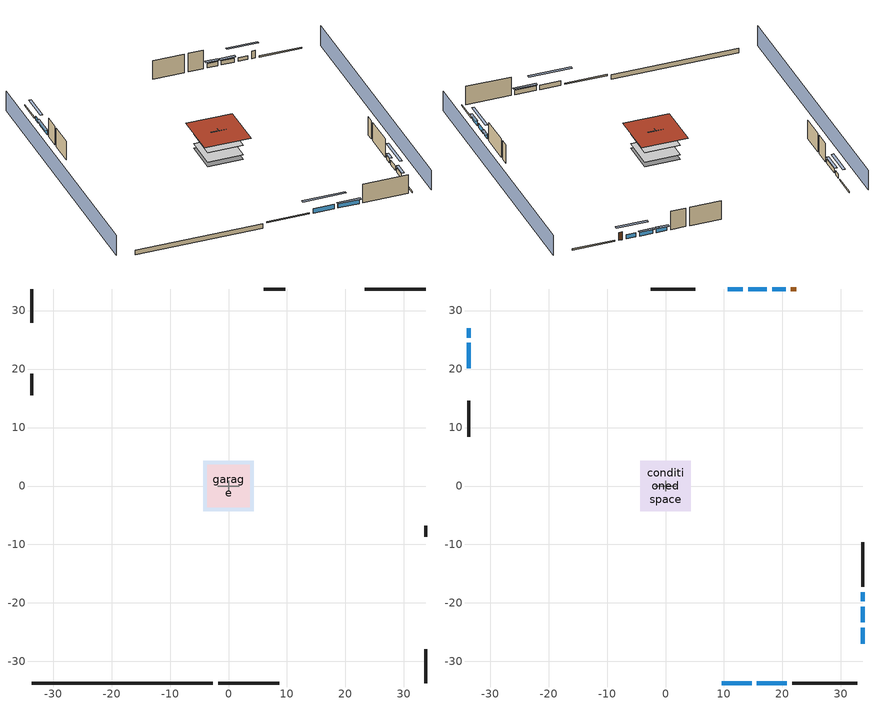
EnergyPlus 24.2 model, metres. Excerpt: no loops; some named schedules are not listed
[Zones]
crawlspace - unvented
 floor foundation (Slab2 construction): -4.31,-4.31 -4.31,4.31 4.31,4.31 4.31,-4.31 z-0.91
 wall outside (RimJoist1 construction): -1.73,-33.68 8.67,-33.68 z0.3:0.61
 wall outside (RimJoist2 construction): -33.68,33.68 -33.68,27.89 z0.3:0.61
 wall outside (RimJoist3 construction): 33.68,33.68 23.29,33.68 z0.3:0.61
 wall outside (RimJoist4 construction): 33.68,-33.68 33.68,-27.89 z0.3:0.61
 wall foundation (FoundationWall1 construction): -33.68,-33.68 -2.66,-33.68 z-0.91:0.3
garage
 floor foundation (Slab1 construction): -3.66,-3.66 -3.66,3.66 3.66,3.66 3.66,-3.66 z0
 wall outside (Wall1 construction): -33.68,19.19 -33.68,15.53 z0.3:5.18
 wall outside (Wall2 construction): 9.71,33.68 6.05,33.68 z0.3:5.18
 wall outside (Wall9 construction): 33.68,-8.65 33.68,-6.82 z0.3:5.18
 wall to conditioned space (Wall5 construction Reversed): -1.83,0 1.83,0 z0.3:5.18
 wall to conditioned space (Wall6 construction Reversed): 0,-0.91 0,0.91 z0.3:5.18
conditioned space
 floor to crawlspace - unvented (Floor1 construction): -4.31,-4.31 -4.31,4.31 4.31,4.31 4.31,-4.31 z0.3
 floor to garage (Floor2 construction): -3.66,-3.66 -3.66,3.66 3.66,3.66 3.66,-3.66 z0.3
 floor adiabatic (AdiabaticFloorConstruction): -4.31,-4.31 -4.31,4.31 4.31,4.31 4.31,-4.31 z2.74
 wall outside (AdiabaticWallConstruction 1): 22.36,33.68 21.45,33.68 z0.3:2.34
 wall outside (AdiabaticWallConstruction): 9.6,-33.68 14.71,-33.68 / 15.64,-33.68 20.76,-33.68 z0.3:1.46; 33.68,-26.96 33.68,-24.27 / 33.68,-23.34 33.68,-20.64 z0.3:1.52; -33.68,26.96 -33.68,25.39 / 17.3,33.68 14.12,33.68 z0.3:1.37; -33.68,24.46 -33.68,20.12 / 13.19,33.68 10.64,33.68 z0.3:1.43; 20.52,33.68 18.22,33.68 / 33.68,-19.71 33.68,-18.16 z0.3:1.34
 wall outside (Wall3 construction): 21.69,-33.68 32.76,-33.68 z0.3:5.18
 wall outside (Wall4 construction): -33.68,14.6 -33.68,8.45 z0.3:5.18
 wall outside (Wall7 construction): 5.13,33.68 -2.56,33.68 z0.3:5.18
 wall outside (Wall8 construction): 33.68,-17.23 33.68,-9.58 z0.3:5.18
 window (WindowConstruction): 9.6,-33.68 14.71,-33.68 z0.3:1.46
 window (WindowConstruction 9): 33.68,-26.96 33.68,-24.27 z0.3:1.52
 window (WindowConstruction 1): 15.64,-33.68 20.76,-33.68 z0.3:1.46
 window (WindowConstruction 2): -33.68,26.96 -33.68,25.39 z0.3:1.37
 window (WindowConstruction 3): -33.68,24.46 -33.68,20.12 z0.3:1.43
 window (WindowConstruction 4): 20.52,33.68 18.22,33.68 z0.3:1.34
 window (WindowConstruction 5): 17.29,33.68 14.12,33.68 z0.3:1.37
 window (WindowConstruction 6): 13.19,33.68 10.64,33.68 z0.3:1.43
 window (WindowConstruction 7): 33.68,-23.34 33.68,-20.64 z0.3:1.52
 window (WindowConstruction 8): 33.68,-19.71 33.68,-18.16 z0.3:1.34
 door (Door): 22.36,33.68 21.45,33.68 z0.3:2.34
 ceiling adiabatic (AdiabaticFloorConstruction): 4.31,-4.31 4.31,4.31 -4.31,4.31 -4.31,-4.31 z2.74
 roof outside (Roof1 construction): -5.66,5.66 -5.66,-5.66 5.66,-5.66 5.66,5.66 z5.18
shading: -38.26,33.68 -38.26,-33.68 / 38.26,-33.68 38.26,33.68 z0:5.18; 17.46,-33.68 6.85,-33.68 6.85,-34.29 17.46,-34.29 z4.21; 33.68,-23.96 33.68,-27.27 34.29,-27.27 34.29,-23.96 z1.83; 21.06,-33.68 15.34,-33.68 15.34,-34.29 21.06,-34.29 z1.77; -33.68,22.64 -33.68,29.71 -34.29,29.71 -34.29,22.64 z4.11; -33.68,19.81 -33.68,24.76 -34.29,24.76 -34.29,19.81 z1.74; 15.48,33.68 23.26,33.68 23.26,34.29 15.48,34.29 z4.08; 13.81,33.68 17.6,33.68 17.6,34.29 13.81,34.29 z1.68; 10.34,33.68 13.49,33.68 13.49,34.29 10.34,34.29 z1.74; 33.68,-17.9 33.68,-26.08 34.29,-26.08 34.29,-17.9 z4.27; 33.68,-17.86 33.68,-20.02 34.29,-20.02 34.29,-17.86 z1.65
[Building]
Building 1: Terrain=Suburbs
[Site:Location]
Portland Intl Arpt_OR: Latitude {deg}=45.59; Longitude {deg}=-122.6; Time Zone {hr}=-8; Elevation {m}=33; Keep Site Location Information=Yes
[Site:GroundTemperature:Shallow]
10.2558, 8.96328, 8.85977, 9.47314, 11.9355, 14.3863, 16.5111, 17.8571, 17.9714, 16.8767, 14.8061, 12.4304
[Site:WaterMainsTemperature]
Calculation Method=Schedule; Temperature Schedule=mains temperature schedule
[Material] Roughness=Rough; Thermal Absorptance=0.9
Name | Thickness {m} | Conductivity {W/m-K} | Density {kg/m3} | Specific Heat {J/kg-K} | Solar Absorptance | Visible Absorptance
concrete 4.0 in. | 0.1016 | 1.803125 | 2242.8 | 837.4 | 0.7 | 0.7
concrete 8.0 in. | 0.2032 | 1.803125 | 2242.8 | 837.4 | 0.7 | 0.7
door material | 0.04445 | 0.0612267 | 512.64 | 1214.23 | 0.7 | 0.7
floor covering | 0.0127 | 0.0433444 | 54.468 | 1339.84 | 0.6 | 0.6
floor rigid ins; wall rigid ins 3 | 0.512978 | 0.029427 | 32.04 | 1214.23 | 0.7 | 0.7
floor stud and cavity | 0.1397 | 0.923637 | 92.3553 | 1139.71 | 0.7 | 0.7
floor stud and cavity 1 | 0.1397 | 1.75129 | 37.0049 | 1207.88 | 0.7 | 0.7
furniture material conditioned space 1; furniture material garage 1 | 0.1524 | 0.115458 | 640.8 | 1214.23 | 0.6 | 0.6
gypsum board | 0.0127 | 0.160291 | 801 | 837.4 | 0.6 | 0.6
osb sheathing 0.5 in. | 0.0127 | 0.115458 | 512.64 | 1214.23 | 0.7 | 0.7
osb sheathing 0.75 in. | 0.01905 | 0.115458 | 512.64 | 1214.23 | 0.7 | 0.7
rim joist stud and cavity | 0.0508 | 0.178289 | 50.32683 | 1063.81 | 0.6 | 0.6
roof rigid ins; wall rigid ins; wall rigid ins 1; wall rigid ins 2 | 0.051816 | 0.029427 | 32.04 | 1214.23 | 0.7 | 0.7
roof stud and cavity | 0.2032 | 0.633245 | 78.34581 | 1123.46 | 0.7 | 0.7
slate or tile shingles | 0.01905 | 0.840978 | 1899.972 | 799.717 | 0.75 | 0.75
soil 0.5 in. | 0.0127 | 1.9041 | 1842.3 | 418.7 | 0.7 | 0.7
vinyl siding | 0.009525 | 0.089435 | 177.822 | 1046.75 | 0.5 | 0.5
wall stud and cavity | 0.1397 | 0.419005 | 139.0536 | 1170.24 | 0.6 | 0.6
wall stud and cavity 1 | 0.1397 | 0.230397 | 139.0536 | 1170.24 | 0.7 | 0.7
wall stud and cavity 2 | 0.1397 | 0.222524 | 139.0536 | 1170.24 | 0.7 | 0.7
wall stud and cavity 3 | 0.0889 | 0.380278 | 52.3479 | 1209.89 | 0.7 | 0.7
wall stud and cavity 4 | 0.0889 | 0.391764 | 83.0341 | 1211.67 | 0.7 | 0.7
wood siding; wood siding 1 | 0.0254 | 0.102417 | 544.68 | 1172.36 | 0.7 | 0.7
[WindowMaterial:SimpleGlazingSystem]
WindowMaterial: U-Factor {W/m2-K}=2.15764; Solar Heat Gain Coefficient=0.44
[Construction]
AdiabaticFloorConstruction: floor stud and cavity 1, floor rigid ins, osb sheathing 0.75 in., floor covering
AdiabaticWallConstruction: wood siding, wall rigid ins 3, wall stud and cavity 3, gypsum board
AdiabaticWallConstruction 1: wood siding 1, wall rigid ins 3, wall stud and cavity 3, gypsum board
Door: door material
Floor1 construction; Floor2 construction: floor stud and cavity, osb sheathing 0.75 in., floor covering
FoundationWall1 construction: concrete 8.0 in.
furniture construction conditioned space 1: furniture material conditioned space 1
furniture construction garage 1: furniture material garage 1
PartitionWallConstruction: gypsum board, wall stud and cavity 4, gypsum board
RimJoist1 construction; RimJoist2 construction; RimJoist3 construction; RimJoist4 construction: vinyl siding, rim joist stud and cavity
Roof1 construction: slate or tile shingles, roof rigid ins, osb sheathing 0.75 in., roof stud and cavity, gypsum board
Slab1 construction: concrete 4.0 in.
Slab2 construction: soil 0.5 in.
Wall1 construction; Wall2 construction; Wall9 construction: vinyl siding, osb sheathing 0.5 in., wall stud and cavity
Wall3 construction; Wall4 construction: vinyl siding, wall rigid ins, osb sheathing 0.5 in., wall stud and cavity 1, gypsum board
Wall5 construction Reversed: gypsum board, wall stud and cavity 2, osb sheathing 0.5 in., wall rigid ins 1
Wall6 construction Reversed: gypsum board, wall stud and cavity 2, osb sheathing 0.5 in., wall rigid ins 2
Wall7 construction; Wall8 construction: vinyl siding, wall rigid ins 2, osb sheathing 0.5 in., wall stud and cavity 1, gypsum board
WindowConstruction; WindowConstruction 1; WindowConstruction 2; WindowConstruction 3; WindowConstruction 4; WindowConstruction 5; WindowConstruction 6; WindowConstruction 7; WindowConstruction 8; WindowConstruction 9: WindowMaterial
[Zone] Multiplier=1; Part of Total Floor Area=Yes
Name | Volume {m3}
conditioned space | 493.619
crawlspace - unvented | 90.7838
garage | 130.484
[Space]
Name | Zone | Volume {m3}
conditioned space 1 | conditioned space | 493.619
crawlspace - unvented 1 | crawlspace - unvented | 90.7838
garage 1 | garage | 130.484
[SurfaceProperty:IncidentSolarMultiplier] Incident Solar Multiplier=1; Incident Solar Multiplier Schedule=trans schedule winter=0.85 summer=0.7
Window1; Window10; Window2; Window3; Window4; Window5; Window6; Window7; Window8; Window9
[InternalMass]
Name | Construction | Zone or ZoneList | Space or SpaceList | Surface Area {m2}
furniture mass conditioned space 1 | furniture construction conditioned space 1 | conditioned space | conditioned space 1 | 80.97429
partition wall mass | PartitionWallConstruction | conditioned space | conditioned space 1 | 202.436
furniture mass garage 1 | furniture construction garage 1 | garage | garage 1 | 5.35122
[Lights] Design Level Calculation Method=LightingLevel; Return Air Fraction=0; Fraction Radiant=0.6; Fraction Visible=0.2; Fraction Replaceable=1
Name | Zone or ZoneList or Space or SpaceList | Schedule | Lighting Level {W}
interior lighting | conditioned space 1 | lighting_interior | 322.68
garage lighting | garage 1 | lighting_garage | 9.33218
[People]
occupants: Zone or ZoneList or Space or SpaceList=conditioned space 1; Number of People Schedule=occupants; Number of People Calculation Method=People; Number of People=4; Fraction Radiant=0.314171; Sensible Heat Fraction=0.56303; Activity Level Schedule=occupants activity schedule; Carbon Dioxide Generation Rate {m3/s-W}=0; Enable ASHRAE 55 Comfort Warnings=No; Mean Radiant Temperature Calculation Type=EnclosureAveraged
[ElectricEquipment] Design Level Calculation Method=EquipmentLevel
Name | Zone or ZoneList or Space or SpaceList | Schedule | Design Level {W} | Fraction Latent | Fraction Radiant | Fraction Lost
ceiling fan | conditioned space 1 | ceiling_fan | 17.5909 | 0 | 0.558 | 0
clothes dryer | conditioned space 1 | clothes_dryer | 4458.97 | 0.015 | 0.081 | 0.85
clothes washer | conditioned space 1 | clothes_washer | 186.758 | 0.03 | 0.162 | 0.7
cooking range | conditioned space 1 | cooking_range | 26.2576 | 0.16 | 0.384 | 0.2
dishwasher | conditioned space 1 | dishwasher | 363.698 | 0.3 | 0.18 | 0.4
fridge | conditioned space 1 | fridge schedule | 43.7215 | 0 | 0.6 | 0
mech vent bath fan 0 | conditioned space 1 | mech vent bath fan 0 schedule | 30 | 0 | 0 | 1
mech vent house fan | conditioned space 1 | mech vent house fan schedule | 0 | 0 | 0 | 1
mech vent house fan cfis | conditioned space 1 | mech vent house fan cfis schedule | 0 | 0 | 0 | 0
mech vent range fan 0 | conditioned space 1 | mech vent range fan 0 schedule | 30 | 0 | 0 | 1
misc plug loads | conditioned space 1 | plug_loads_other | 436.282 | 0.021 | 0.558 | 0.049
misc tv | conditioned space 1 | plug_loads_tv | 626.77 | 0 | 0.6 | 0
misc well pump | conditioned space 1 | misc well pump schedule | 121.401 | 0 | 0 | 1
whole house fan | conditioned space 1 | Always On Discrete | 0 | 0 | 0 | 1
freezer | garage 1 | freezer schedule | 194.914 | 0 | 0.6 | 0
[OtherEquipment] Design Level Calculation Method=EquipmentLevel
Name | Fuel Type | Zone or ZoneList or Space or SpaceList | Schedule | Design Level {W} | Fraction Latent | Fraction Radiant | Fraction Lost
clothes dryer 1 | Electricity | conditioned space 1 | clothes_dryer | 0 | 0.015 | 0.081 | 0.85
cooking range 1 | Propane | conditioned space 1 | cooking_range | 769.533 | 0.16 | 0.384 | 0.2
general water use latent | None | conditioned space 1 | general water use schedule | 81.0615 | 1 | 0 | 0
general water use sensible | None | conditioned space 1 | general water use schedule | -79.8895 | 0 | 0.6 | 0
mech vent house fan latent load | None | conditioned space 1 | Always On Discrete | 0 | 1 | 0 | 0
mech vent house fan sensible load | None | conditioned space 1 | Always On Discrete | 0 | 0 | 0 | 0
water heater energy adjustment1 | Electricity | garage 1 | Always On Discrete | 0.01 | 0 | 0 | 1
water heater lat | None | garage 1 | Always On Discrete | 0 | 1 | 0 | 0
water heater sens | None | garage 1 | Always On Discrete | 0 | 0 | 0 | 0
[ZoneInfiltration:DesignFlowRate] Schedule=Always On Discrete
Name | Zone or ZoneList or Space or SpaceList | Design Flow Rate Calculation Method | Design Flow Rate {m3/s} | Air Changes per Hour {1/hr} | Constant Term Coefficient | Temperature Term Coefficient | Velocity Term Coefficient | Velocity Squared Term Coefficient
infil flow; natural vent flow; whole house fan flow | conditioned space 1 | Flow/Zone | 0
infil crawlspace - unvented 1 | crawlspace - unvented 1 | AirChanges/Hour |  | 0.1 | 1 | 0 | 0 | 0
[SurfaceProperty:ExposedFoundationPerimeter] Exposed Perimeter Calculation Method=TotalExposedPerimeter
Name | Total Exposed Perimeter {m}
Slab2 | 31.02864
Slab1 | 18.288
[ZoneInfiltration:EffectiveLeakageArea]
infil garage 1: Zone or Space=garage 1; Schedule=Always On Discrete; Effective Air Leakage Area {cm2}=407.755; Stack Coefficient=0.000129147; Wind Coefficient=4.64657e-05
[WaterUse:Equipment]
dishwasher: Peak Flow Rate {m3/s}=5.32665e-06; Flow Rate Fraction Schedule=hot_water_dishwasher
[Foundation:Kiva] Wall Depth Below Slab {m}=0.2032
Name | Initial Indoor Air Temperature {C} | Wall Height Above Grade {m}
Foundation Kiva 1 | 13.4258 | 0.1016
Foundation Kiva 2 | 8.96751 | 0.3048
[Foundation:Kiva:Settings]
Soil Conductivity {W/m-K}=1.9041; Soil Density {kg/m3}=1842.3; Soil Specific Heat {J/kg-K}=418.7; Ground Solar Absorptivity=0.9; Ground Thermal Absorptivity=0.9; Ground Surface Roughness {m}=0.03; Far-Field Width {m}=40; Deep-Ground Boundary Condition=ZeroFlux; Deep-Ground Depth {m}=40; Minimum Cell Dimension {m}=0.2; Maximum Cell Growth Coefficient=3; Simulation Timestep=Timestep
[Exterior:Lights]
exterior lighting: Schedule=exterior lighting schedule; Design Level {W}=8.01452
[EnergyManagementSystem:GlobalVariable]
infil_program_Qfan
infil_program_Qinf
natural_vent_program_Qnv
natural_vent_program_Qwhf
[EnergyManagementSystem:Sensor]
Name | Output:Variable or Output:Meter Index Key | Output:Variable or Output:Meter
airflow_gain | infil flow | Infiltration Sensible Heat Gain Energy
airflow_gain_1 | natural vent flow | Infiltration Sensible Heat Gain Energy
airflow_gain_2 | whole house fan flow | Infiltration Sensible Heat Gain Energy
airflow_loss | infil flow | Infiltration Sensible Heat Loss Energy
airflow_loss_1 | natural vent flow | Infiltration Sensible Heat Loss Energy
airflow_loss_2 | whole house fan flow | Infiltration Sensible Heat Loss Energy
clg_load_cond |  | Cooling:EnergyTransfer:Zone:CONDITIONED SPACE
clg_sp_s; clg_sp_s_1 | cooling setpoint | Schedule Value
clothes_dryer_exhaust_0_sch_s | clothes_dryer | Schedule Value
cool_season | cooling season schedule | Schedule Value
htg_load_cond |  | Heating:EnergyTransfer:Zone:CONDITIONED SPACE
htg_sp_s; htg_sp_s_1 | heating setpoint | Schedule Value
ig_ee_conv | ceiling fan | Electric Equipment Convective Heating Energy
ig_ee_conv_1 | clothes dryer | Electric Equipment Convective Heating Energy
ig_ee_conv_3 | cooking range | Electric Equipment Convective Heating Energy
ig_ee_conv_4 | dishwasher | Electric Equipment Convective Heating Energy
ig_ee_conv_5 | fridge | Electric Equipment Convective Heating Energy
ig_ee_conv_6 | misc plug loads | Electric Equipment Convective Heating Energy
ig_ee_conv_7 | misc tv | Electric Equipment Convective Heating Energy
ig_ee_conv_8 | misc well pump | Electric Equipment Convective Heating Energy
ig_ee_conv_9 | whole house fan | Electric Equipment Convective Heating Energy
ig_ee_rad | ceiling fan | Electric Equipment Radiant Heating Energy
ig_ee_rad_1 | clothes dryer | Electric Equipment Radiant Heating Energy
ig_ee_rad_3 | cooking range | Electric Equipment Radiant Heating Energy
ig_ee_rad_4 | dishwasher | Electric Equipment Radiant Heating Energy
ig_ee_rad_5 | fridge | Electric Equipment Radiant Heating Energy
ig_ee_rad_6 | misc plug loads | Electric Equipment Radiant Heating Energy
ig_ee_rad_7 | misc tv | Electric Equipment Radiant Heating Energy
ig_ee_rad_8 | misc well pump | Electric Equipment Radiant Heating Energy
ig_ee_rad_9 | whole house fan | Electric Equipment Radiant Heating Energy
ig_lgt_conv | interior lighting | Lights Convective Heating Energy
ig_lgt_rad | interior lighting | Lights Radiant Heating Energy
ig_lgt_vis | interior lighting | Lights Visible Radiation Heating Energy
ig_oe_conv | clothes dryer 1 | Other Equipment Convective Heating Energy
ig_oe_conv_1 | cooking range 1 | Other Equipment Convective Heating Energy
ig_oe_conv_2 | general water use latent | Other Equipment Convective Heating Energy
ig_oe_conv_3 | general water use sensible | Other Equipment Convective Heating Energy
ig_oe_rad | clothes dryer 1 | Other Equipment Radiant Heating Energy
ig_oe_rad_1 | cooking range 1 | Other Equipment Radiant Heating Energy
ig_oe_rad_2 | general water use latent | Other Equipment Radiant Heating Energy
ig_oe_rad_3 | general water use sensible | Other Equipment Radiant Heating Energy
ig_ppl_conv | occupants | People Convective Heating Energy
ig_ppl_rad | occupants | People Radiant Heating Energy
im_conv | furniture mass conditioned space 1 | Surface Inside Face Convection Heat Gain Energy
im_conv_1 | partition wall mass | Surface Inside Face Convection Heat Gain Energy
im_ig | furniture mass conditioned space 1 | Surface Inside Face Internal Gains Radiation Heat Gain Energy
im_ig_1 | partition wall mass | Surface Inside Face Internal Gains Radiation Heat Gain Energy
im_lgt | furniture mass conditioned space 1 | Surface Inside Face Lights Radiation Heat Gain Energy
im_lgt_1 | partition wall mass | Surface Inside Face Lights Radiation Heat Gain Energy
im_sol | furniture mass conditioned space 1 | Surface Inside Face Solar Radiation Heat Gain Energy
im_sol_1 | partition wall mass | Surface Inside Face Solar Radiation Heat Gain Energy
im_surf | furniture mass conditioned space 1 | Surface Inside Face Net Surface Thermal Radiation Heat Gain Energy
im_surf_1 | partition wall mass | Surface Inside Face Net Surface Thermal Radiation Heat Gain Energy
mech_vent_bath_fan_0_sch_s | mech vent bath fan 0 schedule | Schedule Value
mech_vent_range_fan_0_sch_s | mech vent range fan 0 schedule | Schedule Value
mv_conv | mech vent bath fan 0 | Electric Equipment Convective Heating Energy
mv_conv_1 | mech vent house fan | Electric Equipment Convective Heating Energy
mv_conv_2 | mech vent house fan cfis | Electric Equipment Convective Heating Energy
mv_conv_3 | mech vent range fan 0 | Electric Equipment Convective Heating Energy
mv_conv_4 | mech vent house fan latent load | Other Equipment Convective Heating Energy
mv_conv_5 | mech vent house fan sensible load | Other Equipment Convective Heating Energy
mv_rad | mech vent bath fan 0 | Electric Equipment Radiant Heating Energy
mv_rad_1 | mech vent house fan | Electric Equipment Radiant Heating Energy
mv_rad_2 | mech vent house fan cfis | Electric Equipment Radiant Heating Energy
mv_rad_3 | mech vent range fan 0 | Electric Equipment Radiant Heating Energy
mv_rad_4 | mech vent house fan latent load | Other Equipment Radiant Heating Energy
mv_rad_5 | mech vent house fan sensible load | Other Equipment Radiant Heating Energy
natural_vent_s | natural vent schedule | Schedule Value
out_pb_s |  | Site Outdoor Air Barometric Pressure
out_wt_s |  | Site Outdoor Air Humidity Ratio
site_vw_s |  | Site Wind Speed
ss_back_out | Window1 | Surface Window Shortwave from Zone Back Out Window Heat Transfer Rate
ss_back_out_1 | Window10 | Surface Window Shortwave from Zone Back Out Window Heat Transfer Rate
ss_back_out_2 | Window2 | Surface Window Shortwave from Zone Back Out Window Heat Transfer Rate
ss_back_out_3 | Window3 | Surface Window Shortwave from Zone Back Out Window Heat Transfer Rate
ss_back_out_4 | Window4 | Surface Window Shortwave from Zone Back Out Window Heat Transfer Rate
ss_back_out_5 | Window5 | Surface Window Shortwave from Zone Back Out Window Heat Transfer Rate
ss_back_out_6 | Window6 | Surface Window Shortwave from Zone Back Out Window Heat Transfer Rate
ss_back_out_7 | Window7 | Surface Window Shortwave from Zone Back Out Window Heat Transfer Rate
ss_back_out_8 | Window8 | Surface Window Shortwave from Zone Back Out Window Heat Transfer Rate
ss_back_out_9 | Window9 | Surface Window Shortwave from Zone Back Out Window Heat Transfer Rate
ss_conv | Door1 | Surface Inside Face Convection Heat Gain Energy
ss_conv_1 | Window1 | Surface Inside Face Convection Heat Gain Energy
ss_conv_10 | Window9 | Surface Inside Face Convection Heat Gain Energy
ss_conv_2 | Window10 | Surface Inside Face Convection Heat Gain Energy
ss_conv_3 | Window2 | Surface Inside Face Convection Heat Gain Energy
ss_conv_4 | Window3 | Surface Inside Face Convection Heat Gain Energy
ss_conv_5 | Window4 | Surface Inside Face Convection Heat Gain Energy
ss_conv_6 | Window5 | Surface Inside Face Convection Heat Gain Energy
ss_conv_7 | Window6 | Surface Inside Face Convection Heat Gain Energy
ss_conv_8 | Window7 | Surface Inside Face Convection Heat Gain Energy
ss_conv_9 | Window8 | Surface Inside Face Convection Heat Gain Energy
ss_ig | Door1 | Surface Inside Face Internal Gains Radiation Heat Gain Energy
ss_ig_1 | Window1 | Surface Inside Face Internal Gains Radiation Heat Gain Energy
ss_ig_10 | Window9 | Surface Inside Face Internal Gains Radiation Heat Gain Energy
ss_ig_2 | Window10 | Surface Inside Face Internal Gains Radiation Heat Gain Energy
ss_ig_3 | Window2 | Surface Inside Face Internal Gains Radiation Heat Gain Energy
ss_ig_4 | Window3 | Surface Inside Face Internal Gains Radiation Heat Gain Energy
ss_ig_5 | Window4 | Surface Inside Face Internal Gains Radiation Heat Gain Energy
ss_ig_6 | Window5 | Surface Inside Face Internal Gains Radiation Heat Gain Energy
ss_ig_7 | Window6 | Surface Inside Face Internal Gains Radiation Heat Gain Energy
ss_ig_8 | Window7 | Surface Inside Face Internal Gains Radiation Heat Gain Energy
ss_ig_9 | Window8 | Surface Inside Face Internal Gains Radiation Heat Gain Energy
ss_lgt | Door1 | Surface Inside Face Lights Radiation Heat Gain Energy
ss_sol | Door1 | Surface Inside Face Solar Radiation Heat Gain Energy
ss_surf | Door1 | Surface Inside Face Net Surface Thermal Radiation Heat Gain Energy
ss_surf_1 | Window1 | Surface Inside Face Net Surface Thermal Radiation Heat Gain Energy
ss_surf_10 | Window9 | Surface Inside Face Net Surface Thermal Radiation Heat Gain Energy
ss_surf_2 | Window10 | Surface Inside Face Net Surface Thermal Radiation Heat Gain Energy
ss_surf_3 | Window2 | Surface Inside Face Net Surface Thermal Radiation Heat Gain Energy
ss_surf_4 | Window3 | Surface Inside Face Net Surface Thermal Radiation Heat Gain Energy
ss_surf_5 | Window4 | Surface Inside Face Net Surface Thermal Radiation Heat Gain Energy
ss_surf_6 | Window5 | Surface Inside Face Net Surface Thermal Radiation Heat Gain Energy
ss_surf_7 | Window6 | Surface Inside Face Net Surface Thermal Radiation Heat Gain Energy
ss_surf_8 | Window7 | Surface Inside Face Net Surface Thermal Radiation Heat Gain Energy
ss_surf_9 | Window8 | Surface Inside Face Net Surface Thermal Radiation Heat Gain Energy
ss_trans_in | Window1 | Surface Window Transmitted Solar Radiation Rate
ss_trans_in_1 | Window10 | Surface Window Transmitted Solar Radiation Rate
ss_trans_in_2 | Window2 | Surface Window Transmitted Solar Radiation Rate
ss_trans_in_3 | Window3 | Surface Window Transmitted Solar Radiation Rate
ss_trans_in_4 | Window4 | Surface Window Transmitted Solar Radiation Rate
ss_trans_in_5 | Window5 | Surface Window Transmitted Solar Radiation Rate
ss_trans_in_6 | Window6 | Surface Window Transmitted Solar Radiation Rate
ss_trans_in_7 | Window7 | Surface Window Transmitted Solar Radiation Rate
ss_trans_in_8 | Window8 | Surface Window Transmitted Solar Radiation Rate
ss_trans_in_9 | Window9 | Surface Window Transmitted Solar Radiation Rate
ss_trans_out | Window1 | Surface Inside Face Initial Transmitted Diffuse Transmitted Out Window Solar Radiation Rate
ss_trans_out_1 | Window10 | Surface Inside Face Initial Transmitted Diffuse Transmitted Out Window Solar Radiation Rate
ss_trans_out_2 | Window2 | Surface Inside Face Initial Transmitted Diffuse Transmitted Out Window Solar Radiation Rate
ss_trans_out_3 | Window3 | Surface Inside Face Initial Transmitted Diffuse Transmitted Out Window Solar Radiation Rate
ss_trans_out_4 | Window4 | Surface Inside Face Initial Transmitted Diffuse Transmitted Out Window Solar Radiation Rate
ss_trans_out_5 | Window5 | Surface Inside Face Initial Transmitted Diffuse Transmitted Out Window Solar Radiation Rate
ss_trans_out_6 | Window6 | Surface Inside Face Initial Transmitted Diffuse Transmitted Out Window Solar Radiation Rate
ss_trans_out_7 | Window7 | Surface Inside Face Initial Transmitted Diffuse Transmitted Out Window Solar Radiation Rate
ss_trans_out_8 | Window8 | Surface Inside Face Initial Transmitted Diffuse Transmitted Out Window Solar Radiation Rate
ss_trans_out_9 | Window9 | Surface Inside Face Initial Transmitted Diffuse Transmitted Out Window Solar Radiation Rate
s_conv | Floor1 | Surface Inside Face Convection Heat Gain Energy
s_conv_1 | Floor2 | Surface Inside Face Convection Heat Gain Energy
